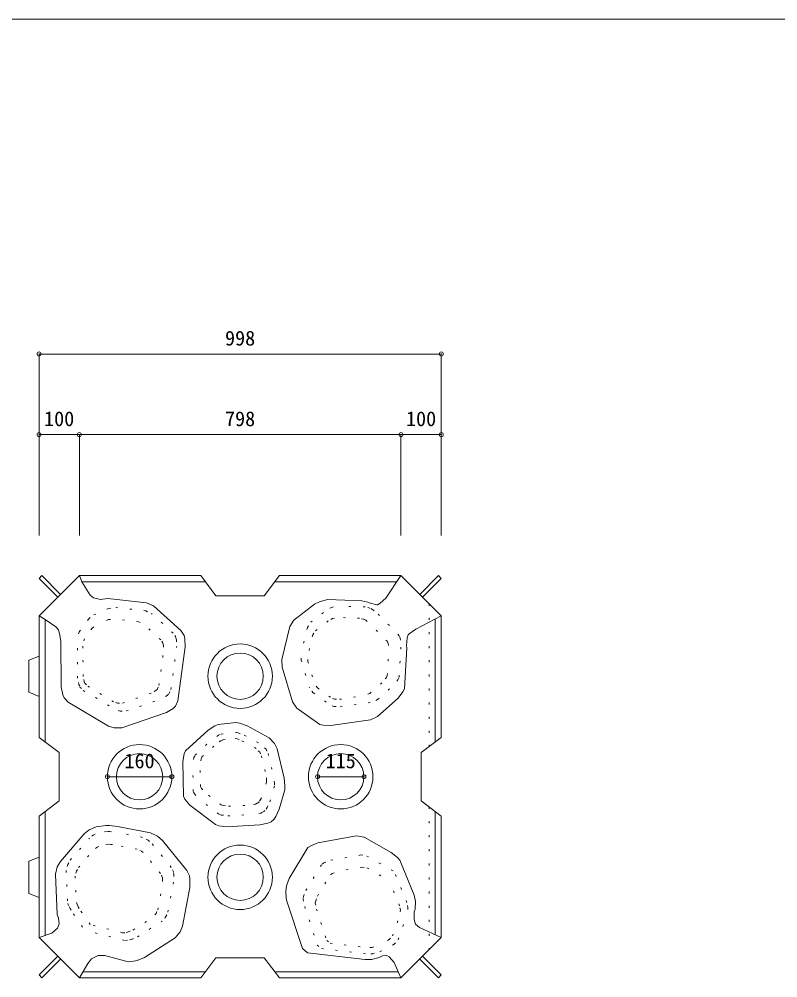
# Model space of a CAD drawing. Units: millimetres, scale not verified. Extents: x 110 to 5830, y 100 to 4100.
# Drawn here: x 1088 to 2970, y 1721 to 4100 of the extents above; entities that cross this region are included whole.
import ezdxf
from ezdxf.enums import TextEntityAlignment as Align

# ---------------------------------------------------------------- set-up
doc = ezdxf.new("R2010")
doc.units = ezdxf.units.MM
doc.header["$LTSCALE"] = 20
doc.header["$PDMODE"] = 32
doc.header["$PDSIZE"] = 10
doc.linetypes.add('DOTTED', pattern=[1.75, 0.25, -1.5])
for name, color, linetype, lineweight in [('_0-0_', 7, 'Continuous', 18), ('_0-1_', 7, 'Continuous', 18), ('_0-2_', 4, 'Continuous', 9)]:
    doc.layers.add(name, color=color, linetype=linetype, lineweight=lineweight)
doc.styles.add('ＭＳ ゴシック', font='')
doc.styles.get('ＭＳ ゴシック').set_extended_font_data('MS Gothic')

msp = doc.modelspace()

# ---------------------------------------------------------------- linework, layer by layer
at = {"layer": '_0-0_'}
msp.add_line((110, 4100), (5830, 4100), dxfattribs=at)
at = {"layer": '_0-1_'}
for p, q in [((1136.9, 2619.09), (1236.9, 2719.09)), ((1136.9, 2712.02), (1143.97, 2719.09)), ((1183.36, 2665.55), (1136.9, 2712.02)), ((1190.43, 2672.62), (1143.97, 2719.09)), ((1236.9, 2719.09), (1538.4, 2719.09)), ((1243.13, 2704.09), (1236.9, 2719.09)), ((1575.9, 2669.09), (1538.4, 2719.09)), ((1695.9, 2669.09), (1733.4, 2719.09)), ((1733.4, 2719.09), (2034.9, 2719.09)), ((1997.53, 2663.57), (2034.9, 2719.09)), ((2034.9, 2719.09), (2134.9, 2619.09)), ((2081.36, 2672.62), (2127.83, 2719.09)), ((2088.43, 2665.55), (2134.9, 2712.02)), ((2127.83, 2719.09), (2134.9, 2712.02)), ((1243.13, 2704.09), (1549.65, 2704.09)), ((1263.92, 2670.44), (1243.13, 2704.09)), ((1722.15, 2704.09), (2024.8, 2704.09)), ((1271.71, 2664.39), (1263.92, 2670.44)), ((1271.71, 2664.39), (1289.49, 2659.75)), ((1575.9, 2669.09), (1695.9, 2669.09)), ((1289.49, 2659.75), (1307.81, 2662.51)), ((1403.4, 2651.89), (1307.81, 2662.51)), ((1403.4, 2651.89), (1420.76, 2644.08)), ((1488.32, 2582.95), (1420.76, 2644.08)), ((1769.24, 2608.98), (1820.44, 2647.99)), ((1834.41, 2655.26), (1820.44, 2647.99)), ((1834.41, 2655.26), (1853.27, 2659.52)), ((1937.89, 2656.53), (1853.27, 2659.52)), ((1953.01, 2653.05), (1937.89, 2656.53)), ((1956.12, 2651.29), (1953.01, 2653.05)), ((1956.12, 2651.29), (1974.83, 2646.66)), ((1976.37, 2646.7), (1974.83, 2646.66)), ((1983.19, 2650.45), (1976.37, 2646.7)), ((1983.19, 2650.45), (1997.53, 2663.57)), ((1983.19, 2650.45), (1997.53, 2663.57)), ((1136.9, 2619.09), (1136.9, 2317.59)), ((1136.9, 2619.09), (1151.9, 2610.33)), ((2071.44, 2586.38), (2134.9, 2619.09)), ((2134.9, 2317.59), (2134.9, 2619.09)), ((1151.9, 2610.33), (1151.9, 2306.34)), ((1178.64, 2592.37), (1151.9, 2610.33)), ((1758.95, 2593.2), (1739.31, 2511.13)), ((1758.95, 2593.2), (1769.24, 2608.98)), ((2119.9, 2306.34), (2119.9, 2611.36)), ((1184.86, 2584.31), (1178.64, 2592.37)), ((1187.79, 2575.84), (1184.86, 2584.31)), ((1187.79, 2575.84), (1191.15, 2556.39)), ((1496.6, 2570.67), (1488.32, 2582.95)), ((1498.58, 2562.2), (1496.6, 2570.67)), ((2050.49, 2564.71), (2052.96, 2572.19)), ((2055.49, 2574.72), (2052.96, 2572.19)), ((2055.49, 2574.72), (2071.44, 2586.38)), ((1191.15, 2556.39), (1192.14, 2442.86)), ((1498.58, 2562.2), (1499.54, 2542.55)), ((2050.49, 2564.71), (2048.84, 2545.32)), ((1481.57, 2408.31), (1499.54, 2542.55)), ((2043.55, 2438.47), (2049.62, 2540.07)), ((2048.84, 2545.32), (2049.62, 2540.07)), ((1111.9, 2509.59), (1136.9, 2519.59)), ((1111.9, 2509.59), (1111.9, 2429.59)), ((1739.84, 2491.83), (1739.31, 2511.13)), ((1739.84, 2491.83), (1765.56, 2405.9)), ((1111.9, 2429.59), (1136.9, 2419.59)), ((1196.06, 2423.63), (1192.14, 2442.86)), ((2039.85, 2430.83), (2028.03, 2415.17)), ((2039.85, 2430.83), (2043.55, 2438.47)), ((1196.06, 2423.63), (1199.33, 2415.74)), ((1199.33, 2415.74), (1209.57, 2405.34)), ((1209.57, 2405.34), (1309.2, 2345.98)), ((1475.9, 2395.24), (1481.57, 2408.31)), ((1776.56, 2390.5), (1765.56, 2405.9)), ((1976.77, 2369.38), (2028.03, 2415.17)), ((1342.55, 2341.34), (1453.02, 2379.53)), ((1469.81, 2389.6), (1453.02, 2379.53)), ((1469.81, 2389.6), (1475.9, 2395.24)), ((1776.56, 2390.5), (1833.22, 2349.95)), ((1861.14, 2347.01), (1959.42, 2361.28)), ((1976.77, 2369.38), (1959.42, 2361.28)), ((1323.61, 2341.21), (1309.2, 2345.98)), ((1323.61, 2341.21), (1342.55, 2341.34)), ((1500.56, 2284.53), (1556.54, 2335.27)), ((1573.06, 2346.11), (1556.54, 2335.27)), ((1573.06, 2346.11), (1581.29, 2349.83)), ((1581.29, 2349.83), (1625.73, 2354.88)), ((1634.63, 2353.14), (1625.73, 2354.88)), ((1634.63, 2353.14), (1653.22, 2346.43)), ((1653.22, 2346.43), (1707.66, 2316.69)), ((1841.53, 2347.93), (1833.22, 2349.95)), ((1841.53, 2347.93), (1861.14, 2347.01)), ((1136.9, 2317.59), (1186.9, 2280.09)), ((1720.75, 2302.88), (1707.66, 2316.69)), ((2084.9, 2280.09), (2134.9, 2317.59)), ((1497.31, 2277), (1500.56, 2284.53)), ((1720.75, 2302.88), (1727.37, 2289.08)), ((1727.37, 2289.08), (1744.95, 2216.85)), ((1186.9, 2280.09), (1186.9, 2160.09)), ((1497.31, 2277), (1493.53, 2257.82)), ((2084.9, 2280.09), (2084.9, 2160.09)), ((1495.16, 2171.61), (1493.53, 2257.82)), ((1747.05, 2197.14), (1744.95, 2216.85)), ((1747.05, 2197.14), (1746.8, 2187.84)), ((1498.78, 2164.46), (1495.16, 2171.61)), ((1746.8, 2187.84), (1732.39, 2139.8)), ((1186.9, 2160.09), (1136.9, 2122.59)), ((1498.78, 2164.46), (1511.24, 2149.46)), ((1498.78, 2164.46), (1511.24, 2149.46)), ((1574.37, 2101.18), (1511.24, 2149.46)), ((2084.9, 2160.09), (2134.9, 2122.59)), ((1136.9, 2122.59), (1136.9, 1821.09)), ((1151.9, 2133.84), (1151.9, 1826.18)), ((1724.12, 2121.8), (1719.15, 2114.02)), ((1724.12, 2121.8), (1732.39, 2139.8)), ((2119.9, 1827.89), (2119.9, 2133.84)), ((2134.9, 1821.09), (2134.9, 2122.59)), ((1261.33, 2088.12), (1279.02, 2095.8)), ((1302.23, 2099.12), (1279.02, 2095.8)), ((1311.95, 2098.88), (1302.23, 2099.12)), ((1311.95, 2098.88), (1331.77, 2096.75)), ((1413.81, 2080.93), (1331.77, 2096.75)), ((1582.75, 2098.59), (1574.37, 2101.18)), ((1582.75, 2098.59), (1602.29, 2096.16)), ((1602.29, 2096.16), (1685.07, 2100.51)), ((1704.32, 2104.82), (1685.07, 2100.51)), ((1704.32, 2104.82), (1712.54, 2108.18)), ((1712.54, 2108.18), (1719.15, 2114.02)), ((1189.83, 2010.13), (1249.11, 2078.31)), ((1261.33, 2088.12), (1249.11, 2078.31)), ((1431.18, 2072.48), (1413.81, 2080.93)), ((1431.18, 2072.48), (1443.04, 2062.19)), ((1924.91, 2073.35), (1828.98, 2056.18)), ((1924.91, 2073.35), (1943.47, 2070.22)), ((2011, 2032.31), (1943.47, 2070.22)), ((1503.38, 1987.77), (1443.04, 2062.19)), ((1810.88, 2048.77), (1804.09, 2044.11)), ((1810.88, 2048.77), (1828.98, 2056.18)), ((1757.52, 1967.62), (1804.09, 2044.11)), ((2026.34, 2019.92), (2011, 2032.31)), ((2026.34, 2019.92), (2011, 2032.31)), ((2026.34, 2019.92), (2011, 2032.31)), ((1111.9, 2010.59), (1136.9, 2020.59)), ((1111.9, 2010.59), (1111.9, 1930.59)), ((1182.03, 1996.7), (1189.83, 2010.13)), ((2026.34, 2019.92), (2032.23, 2013.27)), ((2032.23, 2013.27), (2067.97, 1925.98)), ((1182.03, 1996.7), (1177.47, 1978.06)), ((1177.47, 1978.06), (1181.96, 1878.16)), ((1510.18, 1974.19), (1503.38, 1987.77)), ((1511.41, 1965.33), (1510.18, 1974.19)), ((1511.41, 1965.33), (1510.92, 1945.6)), ((1750.86, 1949.19), (1757.52, 1967.62)), ((1111.9, 1930.59), (1136.9, 1920.59)), ((1492.63, 1849.33), (1510.92, 1945.6)), ((1750.86, 1949.19), (1748.86, 1935.6)), ((1748.86, 1935.6), (1749.92, 1919.6)), ((1749.92, 1919.6), (1751.21, 1913.47)), ((1751.21, 1913.47), (1790.3, 1793.71)), ((2071.17, 1910.69), (2067.97, 1925.98)), ((2071.17, 1910.69), (2069.87, 1891.48)), ((2067.3, 1865.64), (2067.39, 1884.51)), ((2067.39, 1884.51), (2069.87, 1891.48)), ((1185.08, 1868.95), (1181.96, 1878.16)), ((1186.87, 1855.33), (1185.08, 1868.95)), ((2067.3, 1865.64), (2071.08, 1854.66)), ((1168.98, 1831.98), (1136.9, 1821.09)), ((1182.3, 1844.42), (1168.98, 1831.98)), ((1182.3, 1844.42), (1186.87, 1855.33)), ((1486.77, 1835.13), (1474.52, 1820.51)), ((1486.77, 1835.13), (1492.63, 1849.33)), ((2071.08, 1854.66), (2080.79, 1845.61)), ((2080.79, 1845.61), (2134.9, 1821.09)), ((1236.9, 1721.09), (1136.9, 1821.09)), ((1398.18, 1771.85), (1474.52, 1820.51)), ((2034.9, 1721.09), (2134.9, 1821.09)), ((1790.3, 1793.71), (1803.34, 1783.03)), ((1183.36, 1774.62), (1136.9, 1728.16)), ((1190.43, 1767.55), (1143.97, 1721.09)), ((1267.39, 1768.59), (1257.87, 1757.05)), ((1283.75, 1776.24), (1267.39, 1768.59)), ((1283.75, 1776.24), (1299.83, 1776.12)), ((1299.83, 1776.12), (1358.33, 1761.19)), ((1367.38, 1761.71), (1358.33, 1761.19)), ((1379.97, 1764.39), (1367.38, 1761.71)), ((1379.97, 1764.39), (1398.18, 1771.85)), ((1538.4, 1721.09), (1575.9, 1771.09)), ((1695.9, 1771.09), (1575.9, 1771.09)), ((1695.9, 1771.09), (1733.4, 1721.09)), ((1803.34, 1783.03), (1946.12, 1766.26)), ((1962.08, 1766.77), (1946.12, 1766.26)), ((1962.08, 1766.77), (1980.95, 1771.7)), ((1989.02, 1775.89), (1980.95, 1771.7)), ((2000.19, 1776.67), (1989.02, 1775.89)), ((2005.63, 1773.38), (2000.19, 1776.67)), ((2005.63, 1773.38), (2018.21, 1759.06)), ((2081.36, 1767.55), (2127.83, 1721.09)), ((2088.43, 1774.62), (2134.9, 1728.16)), ((1257.87, 1757.05), (1236.9, 1721.09)), ((2018.21, 1759.06), (2034.9, 1721.09)), ((1143.97, 1721.09), (1136.9, 1728.16)), ((1236.9, 1721.09), (1538.4, 1721.09)), ((1245.65, 1736.09), (1549.65, 1736.09)), ((1722.15, 1736.09), (2028.31, 1736.09)), ((1733.4, 1721.09), (2034.9, 1721.09)), ((2134.9, 1728.16), (2127.83, 1721.09))]:
    msp.add_line(p, q, dxfattribs=at)
at = {"layer": '_0-1_', "linetype": 'DOTTED'}
for p, q in [((1863.05, 2640.38), (1878.14, 2643.79)), ((1945.83, 2641.4), (1878.14, 2643.79)), ((1957.93, 2638.61), (1945.83, 2641.4)), ((2104.9, 2649.09), (2104.9, 2295.09)), ((1260.11, 2611.77), (1272.15, 2621.44)), ((1309.93, 2637.87), (1272.15, 2621.44)), ((1309.93, 2637.87), (1325.22, 2640.17)), ((1401.69, 2631.68), (1325.22, 2640.17)), ((1401.69, 2631.68), (1415.58, 2625.42)), ((1469.63, 2576.52), (1415.58, 2625.42)), ((1810.91, 2603.36), (1851.87, 2634.57)), ((1863.05, 2640.38), (1851.87, 2634.57)), ((1964.33, 2635), (1957.93, 2638.61)), ((1964.33, 2635), (1976.87, 2625.33)), ((2030.6, 2569.94), (1976.87, 2625.33)), ((1260.11, 2611.77), (1236.43, 2579.11)), ((1268.58, 2588.69), (1278.35, 2596.55)), ((1309.06, 2609.89), (1278.35, 2596.55)), ((1309.06, 2609.89), (1321.48, 2611.77)), ((1383.61, 2604.86), (1321.48, 2611.77)), ((1383.61, 2604.86), (1394.89, 2599.79)), ((1438.81, 2560.05), (1394.89, 2599.79)), ((1802.68, 2590.73), (1810.91, 2603.36)), ((1822.76, 2582.54), (1856.04, 2607.89)), ((1865.12, 2612.62), (1856.04, 2607.89)), ((1865.12, 2612.62), (1877.38, 2615.38)), ((1932.39, 2613.44), (1877.38, 2615.38)), ((1942.21, 2611.18), (1932.39, 2613.44)), ((1947.41, 2608.25), (1942.21, 2611.18)), ((1947.41, 2608.25), (1957.6, 2600.39)), ((2001.26, 2555.38), (1957.6, 2600.39)), ((1236.43, 2579.11), (1231.81, 2564.63)), ((1268.58, 2588.69), (1249.34, 2562.15)), ((1476.25, 2566.7), (1469.63, 2576.52)), ((1802.68, 2590.73), (1786.96, 2525.08)), ((1816.08, 2572.28), (1803.31, 2518.94)), ((1816.08, 2572.28), (1822.76, 2582.54)), ((2032.91, 2563.71), (2030.6, 2569.94)), ((1232.69, 2464.45), (1231.81, 2564.63)), ((1249.34, 2562.15), (1245.58, 2550.39)), ((1246.29, 2469), (1245.58, 2550.39)), ((1444.19, 2552.07), (1438.81, 2560.05)), ((1445.48, 2546.57), (1444.19, 2552.07)), ((1445.48, 2546.57), (1446.1, 2533.79)), ((1477.84, 2559.92), (1476.25, 2566.7)), ((1477.84, 2559.92), (1478.6, 2544.2)), ((2003.14, 2550.32), (2001.26, 2555.38)), ((2003.14, 2550.32), (2005.01, 2537.74)), ((2030.36, 2466.95), (2035.22, 2548.23)), ((2032.91, 2563.71), (2035.22, 2548.23)), ((1434.42, 2446.54), (1446.1, 2533.79)), ((1464.23, 2436.81), (1478.6, 2544.2)), ((1787.4, 2509.64), (1786.96, 2525.08)), ((2001.06, 2471.7), (2005.01, 2537.74)), ((1787.4, 2509.64), (1807.97, 2440.89)), ((1803.66, 2506.39), (1803.31, 2518.94)), ((1803.66, 2506.39), (1820.37, 2450.53)), ((1235.82, 2449.06), (1232.69, 2464.45)), ((1248.84, 2456.49), (1246.29, 2469)), ((1248.84, 2456.49), (1250.97, 2451.36)), ((1250.97, 2451.36), (1257.62, 2444.6)), ((1827.52, 2440.52), (1820.37, 2450.53)), ((1957.66, 2426.8), (1990.98, 2456.56)), ((1998.66, 2466.74), (1990.98, 2456.56)), ((1998.66, 2466.74), (2001.06, 2471.7)), ((2027.4, 2460.84), (2017.95, 2448.31)), ((2027.4, 2460.84), (2030.36, 2466.95)), ((1235.82, 2449.06), (1238.44, 2442.75)), ((1238.44, 2442.75), (1246.62, 2434.43)), ((1246.62, 2434.43), (1326.33, 2386.95)), ((1257.62, 2444.6), (1322.38, 2406.02)), ((1344.06, 2403), (1415.86, 2427.83)), ((1426.77, 2434.37), (1415.86, 2427.83)), ((1426.77, 2434.37), (1430.74, 2438.04)), ((1430.74, 2438.04), (1434.42, 2446.54)), ((1459.69, 2426.36), (1464.23, 2436.81)), ((1816.77, 2428.57), (1807.97, 2440.89)), ((1816.77, 2428.57), (1862.1, 2396.14)), ((1827.52, 2440.52), (1864.35, 2414.17)), ((1957.66, 2426.8), (1946.38, 2421.53)), ((1976.94, 2411.68), (2017.95, 2448.31)), ((1331.75, 2402.92), (1322.38, 2406.02)), ((1331.75, 2402.92), (1344.06, 2403)), ((1353.01, 2383.23), (1441.39, 2413.79)), ((1454.82, 2421.84), (1441.39, 2413.79)), ((1454.82, 2421.84), (1459.69, 2426.36)), ((1869.75, 2412.85), (1864.35, 2414.17)), ((1869.75, 2412.85), (1882.5, 2412.25)), ((1882.5, 2412.25), (1946.38, 2421.53)), ((1884.44, 2393.78), (1963.06, 2405.2)), ((1976.94, 2411.68), (1963.06, 2405.2)), ((1337.86, 2383.13), (1326.33, 2386.95)), ((1337.86, 2383.13), (1353.01, 2383.23)), ((1868.74, 2394.52), (1862.1, 2396.14)), ((1868.74, 2394.52), (1884.44, 2393.78)), ((1523.97, 2273.76), (1568.74, 2314.35)), ((1581.96, 2323.02), (1568.74, 2314.35)), ((1588.34, 2309.22), (1577.6, 2302.17)), ((1581.96, 2323.02), (1588.55, 2326)), ((1588.34, 2309.22), (1593.69, 2311.64)), ((1588.55, 2326), (1624.1, 2330.04)), ((1593.69, 2311.64), (1622.58, 2314.92)), ((1628.36, 2313.79), (1622.58, 2314.92)), ((1631.22, 2328.65), (1624.1, 2330.04)), ((1628.36, 2313.79), (1640.45, 2309.42)), ((1631.22, 2328.65), (1646.09, 2323.27)), ((1640.45, 2309.42), (1675.83, 2290.09)), ((1646.09, 2323.27), (1689.64, 2299.48)), ((1541.22, 2269.19), (1577.6, 2302.17)), ((1684.34, 2281.12), (1675.83, 2290.09)), ((1700.12, 2288.44), (1689.64, 2299.48)), ((1700.12, 2288.44), (1705.41, 2277.39)), ((1521.36, 2267.73), (1518.34, 2252.39)), ((1521.36, 2267.73), (1523.97, 2273.76)), ((1539.1, 2264.29), (1536.65, 2251.83)), ((1539.1, 2264.29), (1541.22, 2269.19)), ((1684.34, 2281.12), (1688.64, 2272.14)), ((1688.64, 2272.14), (1700.07, 2225.2)), ((1705.41, 2277.39), (1719.47, 2219.62)), ((1519.64, 2183.42), (1518.34, 2252.39)), ((1537.71, 2195.79), (1536.65, 2251.83)), ((1701.43, 2212.39), (1700.07, 2225.2)), ((1701.43, 2212.39), (1701.28, 2206.34)), ((1721.15, 2203.85), (1719.47, 2219.62)), ((1540.06, 2191.14), (1537.71, 2195.79)), ((1540.06, 2191.14), (1548.16, 2181.4)), ((1540.06, 2191.14), (1548.16, 2181.4)), ((1701.28, 2206.34), (1691.91, 2175.11)), ((1720.96, 2196.41), (1709.43, 2157.97)), ((1721.15, 2203.85), (1720.96, 2196.41)), ((1522.54, 2177.7), (1519.64, 2183.42)), ((1522.54, 2177.7), (1532.5, 2165.7)), ((1522.54, 2177.7), (1532.5, 2165.7)), ((1583.01, 2127.08), (1532.5, 2165.7)), ((1589.2, 2150.01), (1548.16, 2181.4)), ((1686.53, 2163.41), (1691.91, 2175.11)), ((1594.64, 2148.33), (1589.2, 2150.01)), ((1594.64, 2148.33), (1607.34, 2146.75)), ((1607.34, 2146.75), (1661.15, 2149.58)), ((1673.66, 2152.38), (1661.15, 2149.58)), ((1673.66, 2152.38), (1679, 2154.56)), ((1679, 2154.56), (1683.3, 2158.36)), ((1686.53, 2163.41), (1683.3, 2158.36)), ((1702.81, 2143.57), (1698.83, 2137.35)), ((1702.81, 2143.57), (1709.43, 2157.97)), ((2104.9, 2145.09), (2104.9, 1791.09)), ((1589.71, 2125), (1583.01, 2127.08)), ((1589.71, 2125), (1605.35, 2123.06)), ((1605.35, 2123.06), (1671.57, 2126.54)), ((1686.97, 2129.99), (1671.57, 2126.54)), ((1686.97, 2129.99), (1693.55, 2132.68)), ((1693.55, 2132.68), (1698.83, 2137.35)), ((1271.49, 2075.44), (1261.72, 2067.59)), ((1271.49, 2075.44), (1285.65, 2081.59)), ((1304.21, 2084.24), (1285.65, 2081.59)), ((1311.99, 2084.05), (1304.21, 2084.24)), ((1311.99, 2084.05), (1327.84, 2082.34)), ((1393.47, 2069.69), (1327.84, 2082.34)), ((1407.37, 2062.93), (1393.47, 2069.69)), ((1214.29, 2013.05), (1261.72, 2067.59)), ((1281.04, 2045.29), (1292.54, 2050.28)), ((1307.63, 2052.43), (1292.54, 2050.28)), ((1313.95, 2052.28), (1307.63, 2052.43)), ((1313.95, 2052.28), (1326.83, 2050.89)), ((1380.15, 2040.61), (1326.83, 2050.89)), ((1407.37, 2062.93), (1416.86, 2054.69)), ((1465.13, 1995.16), (1416.86, 2054.69)), ((1234.56, 1994.59), (1273.1, 2038.91)), ((1281.04, 2045.29), (1273.1, 2038.91)), ((1391.44, 2035.12), (1380.15, 2040.61)), ((1391.44, 2035.12), (1399.16, 2028.43)), ((1438.38, 1980.05), (1399.16, 2028.43)), ((1935.03, 2025.89), (1858.28, 2012.15)), ((1935.03, 2025.89), (1949.88, 2023.39)), ((1949.88, 2023.39), (2017.85, 1985.23)), ((1208.06, 2002.3), (1204.4, 1987.39)), ((1208.06, 2002.3), (1214.29, 2013.05)), ((1798.91, 1937.68), (1838.37, 2002.5)), ((1843.81, 2006.22), (1838.37, 2002.5)), ((1843.81, 2006.22), (1858.28, 2012.15)), ((1204.4, 1987.39), (1207.99, 1907.47)), ((1229.5, 1985.86), (1226.53, 1973.74)), ((1229.5, 1985.86), (1234.56, 1994.59)), ((1442.79, 1971.23), (1438.38, 1980.05)), ((1470.57, 1984.3), (1465.13, 1995.16)), ((1471.56, 1977.21), (1470.57, 1984.3)), ((1471.56, 1977.21), (1471.16, 1961.43)), ((1827.78, 1924.08), (1859.84, 1976.74)), ((1864.26, 1979.77), (1859.84, 1976.74)), ((1864.26, 1979.77), (1876.02, 1984.59)), ((1938.37, 1995.75), (1876.02, 1984.59)), ((1938.37, 1995.75), (1950.44, 1993.71)), ((1950.44, 1993.71), (2005.67, 1962.71)), ((2049.48, 1907.99), (2017.85, 1985.23)), ((1226.53, 1973.74), (1229.45, 1908.81)), ((1431.39, 1890.07), (1443.28, 1952.65)), ((1443.59, 1965.47), (1442.79, 1971.23)), ((1443.59, 1965.47), (1443.28, 1952.65)), ((1456.53, 1884.41), (1471.16, 1961.43)), ((2031.37, 1899.96), (2005.67, 1962.71)), ((1793.4, 1922.97), (1798.91, 1937.68)), ((1210.36, 1900.5), (1207.99, 1907.47)), ((1231.37, 1903.14), (1229.45, 1908.81)), ((1234.25, 1897.46), (1231.37, 1903.14)), ((1793.4, 1922.97), (1792.23, 1916.19)), ((1792.23, 1916.19), (1796.07, 1897.98)), ((1823.3, 1912.12), (1822.35, 1906.62)), ((1822.35, 1906.62), (1825.47, 1891.82)), ((1823.3, 1912.12), (1827.78, 1924.08)), ((2052.04, 1895.76), (2049.48, 1907.99)), ((1213.9, 1893.5), (1210.36, 1900.5)), ((1213.9, 1893.5), (1222.09, 1879.8)), ((1222.09, 1879.8), (1250.55, 1839.04)), ((1234.25, 1897.46), (1240.9, 1886.33)), ((1240.9, 1886.33), (1264.02, 1853.2)), ((1427.57, 1880.84), (1419.61, 1871.34)), ((1427.57, 1880.84), (1431.39, 1890.07)), ((1451.84, 1873.05), (1456.53, 1884.41)), ((1796.07, 1897.98), (1827.34, 1802.18)), ((1825.47, 1891.82), (1850.88, 1813.98)), ((2027.98, 1815.7), (2050.99, 1880.39)), ((2033.44, 1890.02), (2031.37, 1899.96)), ((2033.44, 1890.02), (2032.6, 1877.53)), ((2052.04, 1895.76), (2050.99, 1880.39)), ((1369.99, 1839.71), (1419.61, 1871.34)), ((1380.97, 1822.42), (1442.04, 1861.36)), ((1451.84, 1873.05), (1442.04, 1861.36)), ((2013.9, 1824.96), (2032.6, 1877.53)), ((1349.09, 1813.9), (1250.55, 1839.04)), ((1344.09, 1832.78), (1264.02, 1853.2)), ((1349.97, 1833.11), (1344.09, 1832.78)), ((1358.16, 1834.86), (1349.97, 1833.11)), ((1358.16, 1834.86), (1369.99, 1839.71)), ((1356.33, 1814.31), (1349.09, 1813.9)), ((1366.4, 1816.46), (1356.33, 1814.31)), ((1366.4, 1816.46), (1380.97, 1822.42)), ((1850.88, 1813.98), (1859.35, 1807.04)), ((2005.95, 1815.85), (1974.8, 1799.68)), ((2005.95, 1815.85), (2013.9, 1824.96)), ((2018.2, 1804.47), (2027.98, 1815.7)), ((1827.34, 1802.18), (1837.77, 1793.64)), ((1837.77, 1793.64), (1951.99, 1780.22)), ((1859.35, 1807.04), (1952.16, 1796.14)), ((1962.54, 1796.47), (1952.16, 1796.14)), ((1962.54, 1796.47), (1974.8, 1799.68)), ((1964.77, 1780.63), (1979.86, 1784.57)), ((2018.2, 1804.47), (1979.86, 1784.57)), ((1964.77, 1780.63), (1951.99, 1780.22))]:
    msp.add_line(p, q, dxfattribs=at)
at = {"layer": '_0-1_'}
for centre, radius in [((1635.9, 2469.59), 80), ((1635.9, 2469.59), 57.5), ((1386.4, 2220.09), 80), ((1885.4, 2220.09), 80), ((1386.4, 2220.09), 57.5), ((1885.4, 2220.09), 57.5), ((1635.9, 1970.59), 80), ((1635.9, 1970.59), 57.5)]:
    msp.add_circle(centre, radius, dxfattribs=at)
at = {"layer": '_0-2_'}
for p, q in [((1136.9, 3269.09), (1136.9, 2819.09)), ((1136.9, 3269.09), (2134.9, 3269.09)), ((2134.9, 3269.09), (2134.9, 2819.09)), ((1136.9, 3069.09), (2134.9, 3069.09)), ((1236.9, 3069.09), (1236.9, 2819.09)), ((2034.9, 3069.09), (2034.9, 2819.09)), ((1306.4, 2220.09), (1466.4, 2220.09)), ((1827.9, 2220.09), (1942.9, 2220.09))]:
    msp.add_line(p, q, dxfattribs=at)
for p in [(1136.9, 3269.09), (2134.9, 3269.09), (1136.9, 3069.09), (1236.9, 3069.09), (2034.9, 3069.09), (2134.9, 3069.09), (1306.4, 2220.09), (1466.4, 2220.09), (1827.9, 2220.09), (1942.9, 2220.09)]:
    msp.add_point(p, dxfattribs=at)

# ---------------------------------------------------------------- texts
at = {"layer": '_0-2_', "style": 'ＭＳ ゴシック'}
for s, p in [('998', (1598.4, 3279.09)), ('100', (1149.4, 3079.09)), ('798', (1598.4, 3079.09)), ('100', (2047.4, 3079.09)), ('160', (1348.9, 2230.09)), ('115', (1847.9, 2230.09))]:
    msp.add_text(s, height=36.66, dxfattribs=at).set_placement(p, align=Align.BOTTOM_LEFT)

doc.saveas('drawing.dxf')
